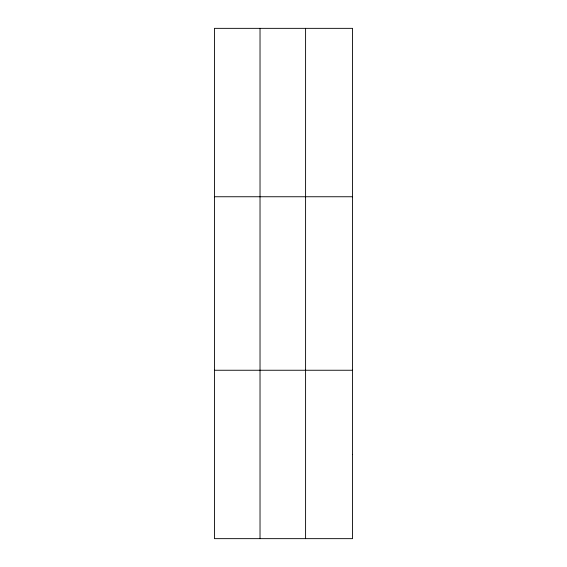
<?xml version="1.0" encoding="UTF-8"?>
<svg xmlns="http://www.w3.org/2000/svg" width="567" height="567" viewBox="0 0 567 567"><rect width="100%" height="100%" fill="white"/><g stroke="black" fill="none" stroke-linecap="round" stroke-linejoin="round"><path stroke-width="0.85" d="M260.026 538.65L260.026 28.35M305.592 538.65L305.592 28.35M214.454 196.749L352.546 196.749M214.454 370.251L352.546 370.251M352.546 454.451L352.546 538.65L214.454 538.65L214.454 28.35L352.546 28.35L352.546 454.451"/></g></svg>
